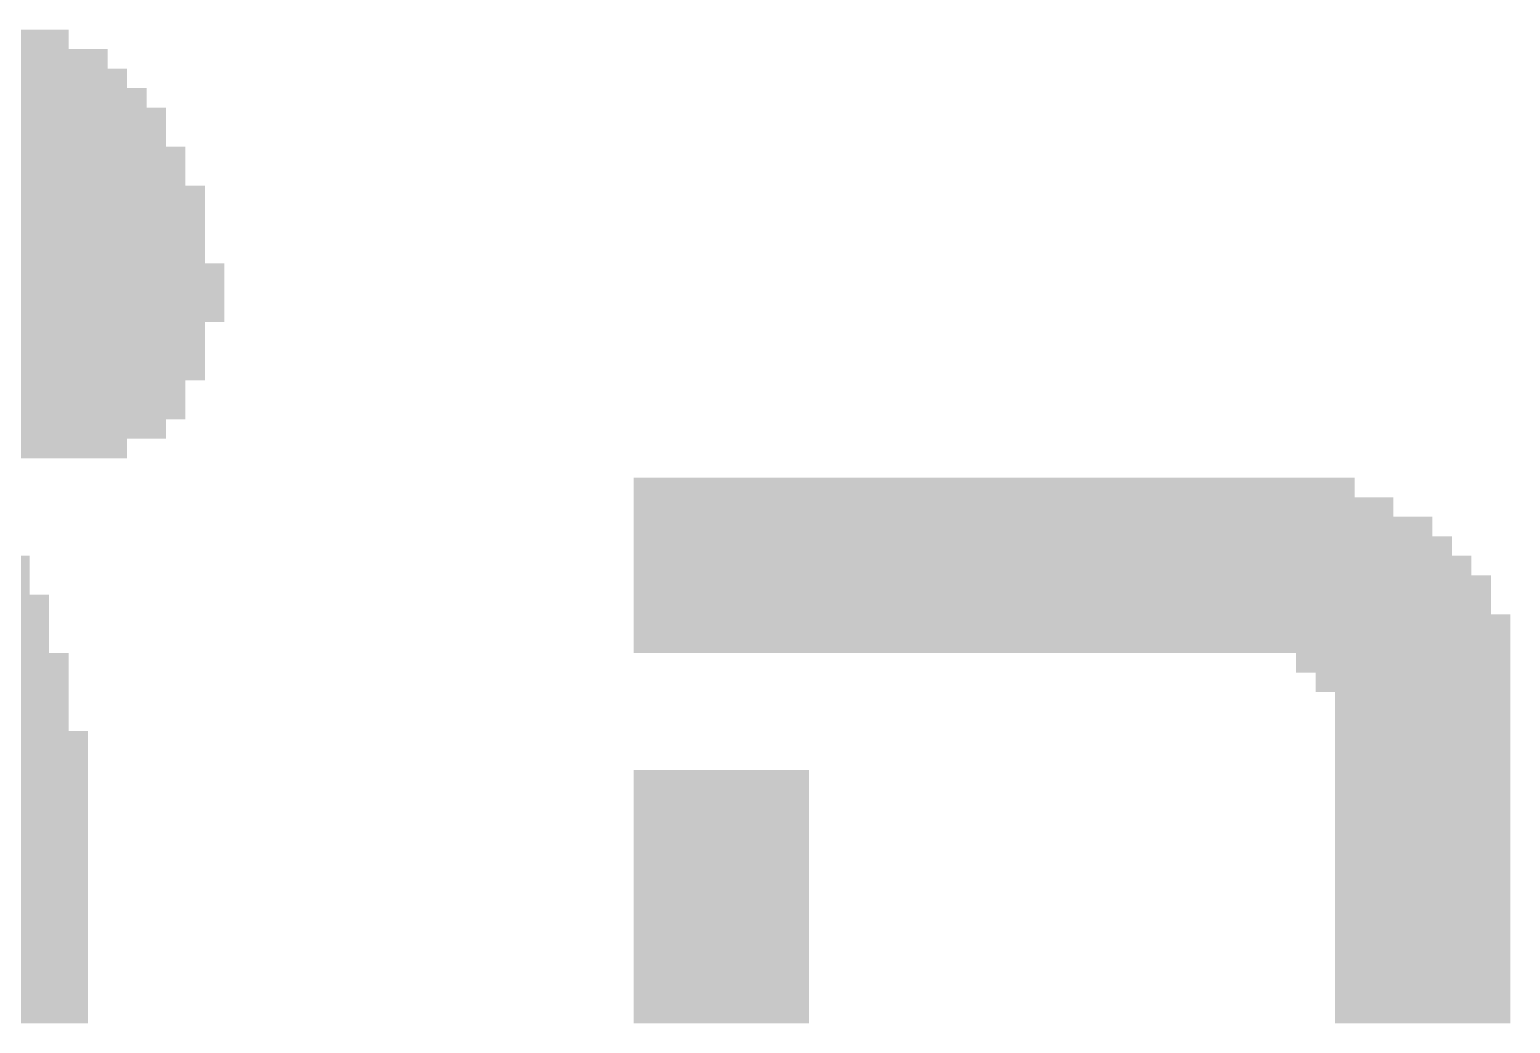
# Model space of a CAD drawing. Extents: x -36 to 36, y -94 to 86.
# Drawn here: x -31.048 to -29.118, y 82.99 to 84.285 of the extents above; entities that cross this region are included whole.
import ezdxf

# ---------------------------------------------------------------- set-up
doc = ezdxf.new("R2010")
doc.units = 0
doc.layers.add('21', color=253, linetype='CONTINUOUS')

# ---------------------------------------------------------------- blocks, each defined once
blk = doc.blocks.new('RECT')
blk.add_solid([(-0.5, -0.5), (0.5, -0.5), (-0.5, 0.5), (0.5, 0.5)])

msp = doc.modelspace()

# ---------------------------------------------------------------- block references
at = {"layer": '21', "xscale": 0.0254, "yscale": 0.0254}
for p in [(-31.0609, 84.2725), (-31.0355, 84.2725), (-31.0101, 84.2725), (-31.0609, 84.2471), (-31.0355, 84.2471), (-31.0101, 84.2471), (-30.9847, 84.2471), (-30.9593, 84.2471), (-31.0609, 84.2217), (-31.0355, 84.2217), (-31.0101, 84.2217), (-30.9847, 84.2217), (-30.9593, 84.2217), (-30.9339, 84.2217), (-31.0609, 84.1963), (-31.0355, 84.1963), (-31.0101, 84.1963), (-30.9847, 84.1963), (-30.9593, 84.1963), (-30.9339, 84.1963), (-30.9085, 84.1963), (-31.0609, 84.1709), (-31.0355, 84.1709), (-31.0101, 84.1709), (-30.9847, 84.1709), (-30.9593, 84.1709), (-30.9339, 84.1709), (-30.9085, 84.1709), (-30.8831, 84.1709), (-31.0609, 84.1455), (-31.0355, 84.1455), (-31.0101, 84.1455), (-30.9847, 84.1455), (-30.9593, 84.1455), (-30.9339, 84.1455), (-30.9085, 84.1455), (-30.8831, 84.1455), (-31.0609, 84.1201), (-31.0355, 84.1201), (-31.0101, 84.1201), (-30.9847, 84.1201), (-30.9593, 84.1201), (-30.9339, 84.1201), (-30.9085, 84.1201), (-30.8831, 84.1201), (-30.8577, 84.1201), (-31.0609, 84.0947), (-31.0355, 84.0947), (-31.0101, 84.0947), (-30.9847, 84.0947), (-30.9593, 84.0947), (-30.9339, 84.0947), (-30.9085, 84.0947), (-30.8831, 84.0947), (-30.8577, 84.0947), (-31.0609, 84.0693), (-31.0355, 84.0693), (-31.0101, 84.0693), (-30.9847, 84.0693), (-30.9593, 84.0693), (-30.9339, 84.0693), (-30.9085, 84.0693), (-30.8831, 84.0693), (-30.8577, 84.0693), (-30.8323, 84.0693), (-31.0609, 84.0439), (-31.0355, 84.0439), (-31.0101, 84.0439), (-30.9847, 84.0439), (-30.9593, 84.0439), (-30.9339, 84.0439), (-30.9085, 84.0439), (-30.8831, 84.0439), (-30.8577, 84.0439), (-30.8323, 84.0439), (-31.0609, 84.0185), (-31.0355, 84.0185), (-31.0101, 84.0185), (-30.9847, 84.0185), (-30.9593, 84.0185), (-30.9339, 84.0185), (-30.9085, 84.0185), (-30.8831, 84.0185), (-30.8577, 84.0185), (-30.8323, 84.0185), (-31.0609, 83.9931), (-31.0355, 83.9931), (-31.0101, 83.9931), (-30.9847, 83.9931), (-30.9593, 83.9931), (-30.9339, 83.9931), (-30.9085, 83.9931), (-30.8831, 83.9931), (-30.8577, 83.9931), (-30.8323, 83.9931), (-31.0609, 83.9677), (-31.0355, 83.9677), (-31.0101, 83.9677), (-30.9847, 83.9677), (-30.9593, 83.9677), (-30.9339, 83.9677), (-30.9085, 83.9677), (-30.8831, 83.9677), (-30.8577, 83.9677), (-30.8323, 83.9677), (-30.8069, 83.9677), (-31.0609, 83.9423), (-31.0355, 83.9423), (-31.0101, 83.9423), (-30.9847, 83.9423), (-30.9593, 83.9423), (-30.9339, 83.9423), (-30.9085, 83.9423), (-30.8831, 83.9423), (-30.8577, 83.9423), (-30.8323, 83.9423), (-30.8069, 83.9423), (-31.0609, 83.9169), (-31.0355, 83.9169), (-31.0101, 83.9169), (-30.9847, 83.9169), (-30.9593, 83.9169), (-30.9339, 83.9169), (-30.9085, 83.9169), (-30.8831, 83.9169), (-30.8577, 83.9169), (-30.8323, 83.9169), (-30.8069, 83.9169), (-31.0609, 83.8915), (-31.0355, 83.8915), (-31.0101, 83.8915), (-30.9847, 83.8915), (-30.9593, 83.8915), (-30.9339, 83.8915), (-30.9085, 83.8915), (-30.8831, 83.8915), (-30.8577, 83.8915), (-30.8323, 83.8915), (-31.0609, 83.8661), (-31.0355, 83.8661), (-31.0101, 83.8661), (-30.9847, 83.8661), (-30.9593, 83.8661), (-30.9339, 83.8661), (-30.9085, 83.8661), (-30.8831, 83.8661), (-30.8577, 83.8661), (-30.8323, 83.8661), (-31.0609, 83.8407), (-31.0355, 83.8407), (-31.0101, 83.8407), (-30.9847, 83.8407), (-30.9593, 83.8407), (-30.9339, 83.8407), (-30.9085, 83.8407), (-30.8831, 83.8407), (-30.8577, 83.8407), (-30.8323, 83.8407), (-31.0609, 83.8153), (-31.0355, 83.8153), (-31.0101, 83.8153), (-30.9847, 83.8153), (-30.9593, 83.8153), (-30.9339, 83.8153), (-30.9085, 83.8153), (-30.8831, 83.8153), (-30.8577, 83.8153), (-31.0609, 83.7899), (-31.0355, 83.7899), (-31.0101, 83.7899), (-30.9847, 83.7899), (-30.9593, 83.7899), (-30.9339, 83.7899), (-30.9085, 83.7899), (-30.8831, 83.7899), (-30.8577, 83.7899), (-31.0609, 83.7645), (-31.0355, 83.7645), (-31.0101, 83.7645), (-30.9847, 83.7645), (-30.9593, 83.7645), (-30.9339, 83.7645), (-30.9085, 83.7645), (-30.8831, 83.7645), (-31.0609, 83.7391), (-31.0355, 83.7391), (-31.0101, 83.7391), (-30.9847, 83.7391), (-30.9593, 83.7391), (-30.9339, 83.7391), (-30.2481, 83.6883), (-30.2227, 83.6883), (-30.1973, 83.6883), (-30.1719, 83.6883), (-30.1465, 83.6883), (-30.1211, 83.6883), (-30.0957, 83.6883), (-30.0703, 83.6883), (-30.0449, 83.6883), (-30.0195, 83.6883), (-29.9941, 83.6883), (-29.9687, 83.6883), (-29.9433, 83.6883), (-29.9179, 83.6883), (-29.8925, 83.6883), (-29.8671, 83.6883), (-29.8417, 83.6883), (-29.8163, 83.6883), (-29.7909, 83.6883), (-29.7655, 83.6883), (-29.7401, 83.6883), (-29.7147, 83.6883), (-29.6893, 83.6883), (-29.6639, 83.6883), (-29.6385, 83.6883), (-29.6131, 83.6883), (-29.5877, 83.6883), (-29.5623, 83.6883), (-29.5369, 83.6883), (-29.5115, 83.6883), (-29.4861, 83.6883), (-29.4607, 83.6883), (-29.4353, 83.6883), (-29.4099, 83.6883), (-29.3845, 83.6883), (-29.3591, 83.6883), (-29.3337, 83.6883), (-30.2481, 83.6629), (-30.2227, 83.6629), (-30.1973, 83.6629), (-30.1719, 83.6629), (-30.1465, 83.6629), (-30.1211, 83.6629), (-30.0957, 83.6629), (-30.0703, 83.6629), (-30.0449, 83.6629), (-30.0195, 83.6629), (-29.9941, 83.6629), (-29.9687, 83.6629), (-29.9433, 83.6629), (-29.9179, 83.6629), (-29.8925, 83.6629), (-29.8671, 83.6629), (-29.8417, 83.6629), (-29.8163, 83.6629), (-29.7909, 83.6629), (-29.7655, 83.6629), (-29.7401, 83.6629), (-29.7147, 83.6629), (-29.6893, 83.6629), (-29.6639, 83.6629), (-29.6385, 83.6629), (-29.6131, 83.6629), (-29.5877, 83.6629), (-29.5623, 83.6629), (-29.5369, 83.6629), (-29.5115, 83.6629), (-29.4861, 83.6629), (-29.4607, 83.6629), (-29.4353, 83.6629), (-29.4099, 83.6629), (-29.3845, 83.6629), (-29.3591, 83.6629), (-29.3337, 83.6629), (-29.3083, 83.6629), (-29.2829, 83.6629), (-30.2481, 83.6375), (-30.2227, 83.6375), (-30.1973, 83.6375), (-30.1719, 83.6375), (-30.1465, 83.6375), (-30.1211, 83.6375), (-30.0957, 83.6375), (-30.0703, 83.6375), (-30.0449, 83.6375), (-30.0195, 83.6375), (-29.9941, 83.6375), (-29.9687, 83.6375), (-29.9433, 83.6375), (-29.9179, 83.6375), (-29.8925, 83.6375), (-29.8671, 83.6375), (-29.8417, 83.6375), (-29.8163, 83.6375), (-29.7909, 83.6375), (-29.7655, 83.6375), (-29.7401, 83.6375), (-29.7147, 83.6375), (-29.6893, 83.6375), (-29.6639, 83.6375), (-29.6385, 83.6375), (-29.6131, 83.6375), (-29.5877, 83.6375), (-29.5623, 83.6375), (-29.5369, 83.6375), (-29.5115, 83.6375), (-29.4861, 83.6375), (-29.4607, 83.6375), (-29.4353, 83.6375), (-29.4099, 83.6375), (-29.3845, 83.6375), (-29.3591, 83.6375), (-29.3337, 83.6375), (-29.3083, 83.6375), (-29.2829, 83.6375), (-29.2575, 83.6375), (-29.2321, 83.6375), (-30.2481, 83.6121), (-30.2227, 83.6121), (-30.1973, 83.6121), (-30.1719, 83.6121), (-30.1465, 83.6121), (-30.1211, 83.6121), (-30.0957, 83.6121), (-30.0703, 83.6121), (-30.0449, 83.6121), (-30.0195, 83.6121), (-29.9941, 83.6121), (-29.9687, 83.6121), (-29.9433, 83.6121), (-29.9179, 83.6121), (-29.8925, 83.6121), (-29.8671, 83.6121), (-29.8417, 83.6121), (-29.8163, 83.6121), (-29.7909, 83.6121), (-29.7655, 83.6121), (-29.7401, 83.6121), (-29.7147, 83.6121), (-29.6893, 83.6121), (-29.6639, 83.6121), (-29.6385, 83.6121), (-29.6131, 83.6121), (-29.5877, 83.6121), (-29.5623, 83.6121), (-29.5369, 83.6121), (-29.5115, 83.6121), (-29.4861, 83.6121), (-29.4607, 83.6121), (-29.4353, 83.6121), (-29.4099, 83.6121), (-29.3845, 83.6121), (-29.3591, 83.6121), (-29.3337, 83.6121), (-29.3083, 83.6121), (-29.2829, 83.6121), (-29.2575, 83.6121), (-29.2321, 83.6121), (-29.2067, 83.6121), (-31.0609, 83.5867), (-30.2481, 83.5867), (-30.2227, 83.5867), (-30.1973, 83.5867), (-30.1719, 83.5867), (-30.1465, 83.5867), (-30.1211, 83.5867), (-30.0957, 83.5867), (-30.0703, 83.5867), (-30.0449, 83.5867), (-30.0195, 83.5867), (-29.9941, 83.5867), (-29.9687, 83.5867), (-29.9433, 83.5867), (-29.9179, 83.5867), (-29.8925, 83.5867), (-29.8671, 83.5867), (-29.8417, 83.5867), (-29.8163, 83.5867), (-29.7909, 83.5867), (-29.7655, 83.5867), (-29.7401, 83.5867), (-29.7147, 83.5867), (-29.6893, 83.5867), (-29.6639, 83.5867), (-29.6385, 83.5867), (-29.6131, 83.5867), (-29.5877, 83.5867), (-29.5623, 83.5867), (-29.5369, 83.5867), (-29.5115, 83.5867), (-29.4861, 83.5867), (-29.4607, 83.5867), (-29.4353, 83.5867), (-29.4099, 83.5867), (-29.3845, 83.5867), (-29.3591, 83.5867), (-29.3337, 83.5867), (-29.3083, 83.5867), (-29.2829, 83.5867), (-29.2575, 83.5867), (-29.2321, 83.5867), (-29.2067, 83.5867), (-29.1813, 83.5867), (-31.0609, 83.5613), (-30.2481, 83.5613), (-30.2227, 83.5613), (-30.1973, 83.5613), (-30.1719, 83.5613), (-30.1465, 83.5613), (-30.1211, 83.5613), (-30.0957, 83.5613), (-30.0703, 83.5613), (-30.0449, 83.5613), (-30.0195, 83.5613), (-29.9941, 83.5613), (-29.9687, 83.5613), (-29.9433, 83.5613), (-29.9179, 83.5613), (-29.8925, 83.5613), (-29.8671, 83.5613), (-29.8417, 83.5613), (-29.8163, 83.5613), (-29.7909, 83.5613), (-29.7655, 83.5613), (-29.7401, 83.5613), (-29.7147, 83.5613), (-29.6893, 83.5613), (-29.6639, 83.5613), (-29.6385, 83.5613), (-29.6131, 83.5613), (-29.5877, 83.5613), (-29.5623, 83.5613), (-29.5369, 83.5613), (-29.5115, 83.5613), (-29.4861, 83.5613), (-29.4607, 83.5613), (-29.4353, 83.5613), (-29.4099, 83.5613), (-29.3845, 83.5613), (-29.3591, 83.5613), (-29.3337, 83.5613), (-29.3083, 83.5613), (-29.2829, 83.5613), (-29.2575, 83.5613), (-29.2321, 83.5613), (-29.2067, 83.5613), (-29.1813, 83.5613), (-29.1559, 83.5613), (-31.0609, 83.5359), (-31.0355, 83.5359), (-30.2481, 83.5359), (-30.2227, 83.5359), (-30.1973, 83.5359), (-30.1719, 83.5359), (-30.1465, 83.5359), (-30.1211, 83.5359), (-30.0957, 83.5359), (-30.0703, 83.5359), (-30.0449, 83.5359), (-30.0195, 83.5359), (-29.9941, 83.5359), (-29.9687, 83.5359), (-29.9433, 83.5359), (-29.9179, 83.5359), (-29.8925, 83.5359), (-29.8671, 83.5359), (-29.8417, 83.5359), (-29.8163, 83.5359), (-29.7909, 83.5359), (-29.7655, 83.5359), (-29.7401, 83.5359), (-29.7147, 83.5359), (-29.6893, 83.5359), (-29.6639, 83.5359), (-29.6385, 83.5359), (-29.6131, 83.5359), (-29.5877, 83.5359), (-29.5623, 83.5359), (-29.5369, 83.5359), (-29.5115, 83.5359), (-29.4861, 83.5359), (-29.4607, 83.5359), (-29.4353, 83.5359), (-29.4099, 83.5359), (-29.3845, 83.5359), (-29.3591, 83.5359), (-29.3337, 83.5359), (-29.3083, 83.5359), (-29.2829, 83.5359), (-29.2575, 83.5359), (-29.2321, 83.5359), (-29.2067, 83.5359), (-29.1813, 83.5359), (-29.1559, 83.5359), (-31.0609, 83.5105), (-31.0355, 83.5105), (-30.2481, 83.5105), (-30.2227, 83.5105), (-30.1973, 83.5105), (-30.1719, 83.5105), (-30.1465, 83.5105), (-30.1211, 83.5105), (-30.0957, 83.5105), (-30.0703, 83.5105), (-30.0449, 83.5105), (-30.0195, 83.5105), (-29.9941, 83.5105), (-29.9687, 83.5105), (-29.9433, 83.5105), (-29.9179, 83.5105), (-29.8925, 83.5105), (-29.8671, 83.5105), (-29.8417, 83.5105), (-29.8163, 83.5105), (-29.7909, 83.5105), (-29.7655, 83.5105), (-29.7401, 83.5105), (-29.7147, 83.5105), (-29.6893, 83.5105), (-29.6639, 83.5105), (-29.6385, 83.5105), (-29.6131, 83.5105), (-29.5877, 83.5105), (-29.5623, 83.5105), (-29.5369, 83.5105), (-29.5115, 83.5105), (-29.4861, 83.5105), (-29.4607, 83.5105), (-29.4353, 83.5105), (-29.4099, 83.5105), (-29.3845, 83.5105), (-29.3591, 83.5105), (-29.3337, 83.5105), (-29.3083, 83.5105), (-29.2829, 83.5105), (-29.2575, 83.5105), (-29.2321, 83.5105), (-29.2067, 83.5105), (-29.1813, 83.5105), (-29.1559, 83.5105), (-29.1305, 83.5105), (-31.0609, 83.4851), (-31.0355, 83.4851), (-30.2481, 83.4851), (-30.2227, 83.4851), (-30.1973, 83.4851), (-30.1719, 83.4851), (-30.1465, 83.4851), (-30.1211, 83.4851), (-30.0957, 83.4851), (-30.0703, 83.4851), (-30.0449, 83.4851), (-30.0195, 83.4851), (-29.9941, 83.4851), (-29.9687, 83.4851), (-29.9433, 83.4851), (-29.9179, 83.4851), (-29.8925, 83.4851), (-29.8671, 83.4851), (-29.8417, 83.4851), (-29.8163, 83.4851), (-29.7909, 83.4851), (-29.7655, 83.4851), (-29.7401, 83.4851), (-29.7147, 83.4851), (-29.6893, 83.4851), (-29.6639, 83.4851), (-29.6385, 83.4851), (-29.6131, 83.4851), (-29.5877, 83.4851), (-29.5623, 83.4851), (-29.5369, 83.4851), (-29.5115, 83.4851), (-29.4861, 83.4851), (-29.4607, 83.4851), (-29.4353, 83.4851), (-29.4099, 83.4851), (-29.3845, 83.4851), (-29.3591, 83.4851), (-29.3337, 83.4851), (-29.3083, 83.4851), (-29.2829, 83.4851), (-29.2575, 83.4851), (-29.2321, 83.4851), (-29.2067, 83.4851), (-29.1813, 83.4851), (-29.1559, 83.4851), (-29.1305, 83.4851), (-31.0609, 83.4597), (-31.0355, 83.4597), (-31.0101, 83.4597), (-29.3845, 83.4597), (-29.3591, 83.4597), (-29.3337, 83.4597), (-29.3083, 83.4597), (-29.2829, 83.4597), (-29.2575, 83.4597), (-29.2321, 83.4597), (-29.2067, 83.4597), (-29.1813, 83.4597), (-29.1559, 83.4597), (-29.1305, 83.4597), (-31.0609, 83.4343), (-31.0355, 83.4343), (-31.0101, 83.4343), (-29.3591, 83.4343), (-29.3337, 83.4343), (-29.3083, 83.4343), (-29.2829, 83.4343), (-29.2575, 83.4343), (-29.2321, 83.4343), (-29.2067, 83.4343), (-29.1813, 83.4343), (-29.1559, 83.4343), (-29.1305, 83.4343), (-31.0609, 83.4089), (-31.0355, 83.4089), (-31.0101, 83.4089), (-29.3337, 83.4089), (-29.3083, 83.4089), (-29.2829, 83.4089), (-29.2575, 83.4089), (-29.2321, 83.4089), (-29.2067, 83.4089), (-29.1813, 83.4089), (-29.1559, 83.4089), (-29.1305, 83.4089), (-31.0609, 83.3835), (-31.0355, 83.3835), (-31.0101, 83.3835), (-29.3337, 83.3835), (-29.3083, 83.3835), (-29.2829, 83.3835), (-29.2575, 83.3835), (-29.2321, 83.3835), (-29.2067, 83.3835), (-29.1813, 83.3835), (-29.1559, 83.3835), (-29.1305, 83.3835), (-31.0609, 83.3581), (-31.0355, 83.3581), (-31.0101, 83.3581), (-30.9847, 83.3581), (-29.3337, 83.3581), (-29.3083, 83.3581), (-29.2829, 83.3581), (-29.2575, 83.3581), (-29.2321, 83.3581), (-29.2067, 83.3581), (-29.1813, 83.3581), (-29.1559, 83.3581), (-29.1305, 83.3581), (-31.0609, 83.3327), (-31.0355, 83.3327), (-31.0101, 83.3327), (-30.9847, 83.3327), (-29.3337, 83.3327), (-29.3083, 83.3327), (-29.2829, 83.3327), (-29.2575, 83.3327), (-29.2321, 83.3327), (-29.2067, 83.3327), (-29.1813, 83.3327), (-29.1559, 83.3327), (-29.1305, 83.3327), (-31.0609, 83.3073), (-31.0355, 83.3073), (-31.0101, 83.3073), (-30.9847, 83.3073), (-30.2481, 83.3073), (-30.2227, 83.3073), (-30.1973, 83.3073), (-30.1719, 83.3073), (-30.1465, 83.3073), (-30.1211, 83.3073), (-30.0957, 83.3073), (-30.0703, 83.3073), (-30.0449, 83.3073), (-29.3337, 83.3073), (-29.3083, 83.3073), (-29.2829, 83.3073), (-29.2575, 83.3073), (-29.2321, 83.3073), (-29.2067, 83.3073), (-29.1813, 83.3073), (-29.1559, 83.3073), (-29.1305, 83.3073), (-31.0609, 83.2819), (-31.0355, 83.2819), (-31.0101, 83.2819), (-30.9847, 83.2819), (-30.2481, 83.2819), (-30.2227, 83.2819), (-30.1973, 83.2819), (-30.1719, 83.2819), (-30.1465, 83.2819), (-30.1211, 83.2819), (-30.0957, 83.2819), (-30.0703, 83.2819), (-30.0449, 83.2819), (-29.3337, 83.2819), (-29.3083, 83.2819), (-29.2829, 83.2819), (-29.2575, 83.2819), (-29.2321, 83.2819), (-29.2067, 83.2819), (-29.1813, 83.2819), (-29.1559, 83.2819), (-29.1305, 83.2819), (-31.0609, 83.2565), (-31.0355, 83.2565), (-31.0101, 83.2565), (-30.9847, 83.2565), (-30.2481, 83.2565), (-30.2227, 83.2565), (-30.1973, 83.2565), (-30.1719, 83.2565), (-30.1465, 83.2565), (-30.1211, 83.2565), (-30.0957, 83.2565), (-30.0703, 83.2565), (-30.0449, 83.2565), (-29.3337, 83.2565), (-29.3083, 83.2565), (-29.2829, 83.2565), (-29.2575, 83.2565), (-29.2321, 83.2565), (-29.2067, 83.2565), (-29.1813, 83.2565), (-29.1559, 83.2565), (-29.1305, 83.2565), (-31.0609, 83.2311), (-31.0355, 83.2311), (-31.0101, 83.2311), (-30.9847, 83.2311), (-30.2481, 83.2311), (-30.2227, 83.2311), (-30.1973, 83.2311), (-30.1719, 83.2311), (-30.1465, 83.2311), (-30.1211, 83.2311), (-30.0957, 83.2311), (-30.0703, 83.2311), (-30.0449, 83.2311), (-29.3337, 83.2311), (-29.3083, 83.2311), (-29.2829, 83.2311), (-29.2575, 83.2311), (-29.2321, 83.2311), (-29.2067, 83.2311), (-29.1813, 83.2311), (-29.1559, 83.2311), (-29.1305, 83.2311), (-31.0609, 83.2057), (-31.0355, 83.2057), (-31.0101, 83.2057), (-30.9847, 83.2057), (-30.2481, 83.2057), (-30.2227, 83.2057), (-30.1973, 83.2057), (-30.1719, 83.2057), (-30.1465, 83.2057), (-30.1211, 83.2057), (-30.0957, 83.2057), (-30.0703, 83.2057), (-30.0449, 83.2057), (-29.3337, 83.2057), (-29.3083, 83.2057), (-29.2829, 83.2057), (-29.2575, 83.2057), (-29.2321, 83.2057), (-29.2067, 83.2057), (-29.1813, 83.2057), (-29.1559, 83.2057), (-29.1305, 83.2057), (-31.0609, 83.1803), (-31.0355, 83.1803), (-31.0101, 83.1803), (-30.9847, 83.1803), (-30.2481, 83.1803), (-30.2227, 83.1803), (-30.1973, 83.1803), (-30.1719, 83.1803), (-30.1465, 83.1803), (-30.1211, 83.1803), (-30.0957, 83.1803), (-30.0703, 83.1803), (-30.0449, 83.1803), (-29.3337, 83.1803), (-29.3083, 83.1803), (-29.2829, 83.1803), (-29.2575, 83.1803), (-29.2321, 83.1803), (-29.2067, 83.1803), (-29.1813, 83.1803), (-29.1559, 83.1803), (-29.1305, 83.1803), (-31.0609, 83.1549), (-31.0355, 83.1549), (-31.0101, 83.1549), (-30.9847, 83.1549), (-30.2481, 83.1549), (-30.2227, 83.1549), (-30.1973, 83.1549), (-30.1719, 83.1549), (-30.1465, 83.1549), (-30.1211, 83.1549), (-30.0957, 83.1549), (-30.0703, 83.1549), (-30.0449, 83.1549), (-29.3337, 83.1549), (-29.3083, 83.1549), (-29.2829, 83.1549), (-29.2575, 83.1549), (-29.2321, 83.1549), (-29.2067, 83.1549), (-29.1813, 83.1549), (-29.1559, 83.1549), (-29.1305, 83.1549), (-31.0609, 83.1295), (-31.0355, 83.1295), (-31.0101, 83.1295), (-30.9847, 83.1295), (-30.2481, 83.1295), (-30.2227, 83.1295), (-30.1973, 83.1295), (-30.1719, 83.1295), (-30.1465, 83.1295), (-30.1211, 83.1295), (-30.0957, 83.1295), (-30.0703, 83.1295), (-30.0449, 83.1295), (-29.3337, 83.1295), (-29.3083, 83.1295), (-29.2829, 83.1295), (-29.2575, 83.1295), (-29.2321, 83.1295), (-29.2067, 83.1295), (-29.1813, 83.1295), (-29.1559, 83.1295), (-29.1305, 83.1295), (-31.0609, 83.1041), (-31.0355, 83.1041), (-31.0101, 83.1041), (-30.9847, 83.1041), (-30.2481, 83.1041), (-30.2227, 83.1041), (-30.1973, 83.1041), (-30.1719, 83.1041), (-30.1465, 83.1041), (-30.1211, 83.1041), (-30.0957, 83.1041), (-30.0703, 83.1041), (-30.0449, 83.1041), (-29.3337, 83.1041), (-29.3083, 83.1041), (-29.2829, 83.1041), (-29.2575, 83.1041), (-29.2321, 83.1041), (-29.2067, 83.1041), (-29.1813, 83.1041), (-29.1559, 83.1041), (-29.1305, 83.1041), (-31.0609, 83.0787), (-31.0355, 83.0787), (-31.0101, 83.0787), (-30.9847, 83.0787), (-30.2481, 83.0787), (-30.2227, 83.0787), (-30.1973, 83.0787), (-30.1719, 83.0787), (-30.1465, 83.0787), (-30.1211, 83.0787), (-30.0957, 83.0787), (-30.0703, 83.0787), (-30.0449, 83.0787), (-29.3337, 83.0787), (-29.3083, 83.0787), (-29.2829, 83.0787), (-29.2575, 83.0787), (-29.2321, 83.0787), (-29.2067, 83.0787), (-29.1813, 83.0787), (-29.1559, 83.0787), (-29.1305, 83.0787), (-31.0609, 83.0533), (-31.0355, 83.0533), (-31.0101, 83.0533), (-30.9847, 83.0533), (-30.2481, 83.0533), (-30.2227, 83.0533), (-30.1973, 83.0533), (-30.1719, 83.0533), (-30.1465, 83.0533), (-30.1211, 83.0533), (-30.0957, 83.0533), (-30.0703, 83.0533), (-30.0449, 83.0533), (-29.3337, 83.0533), (-29.3083, 83.0533), (-29.2829, 83.0533), (-29.2575, 83.0533), (-29.2321, 83.0533), (-29.2067, 83.0533), (-29.1813, 83.0533), (-29.1559, 83.0533), (-29.1305, 83.0533), (-31.0609, 83.0279), (-31.0355, 83.0279), (-31.0101, 83.0279), (-30.9847, 83.0279), (-30.2481, 83.0279), (-30.2227, 83.0279), (-30.1973, 83.0279), (-30.1719, 83.0279), (-30.1465, 83.0279), (-30.1211, 83.0279), (-30.0957, 83.0279), (-30.0703, 83.0279), (-30.0449, 83.0279), (-29.3337, 83.0279), (-29.3083, 83.0279), (-29.2829, 83.0279), (-29.2575, 83.0279), (-29.2321, 83.0279), (-29.2067, 83.0279), (-29.1813, 83.0279), (-29.1559, 83.0279), (-29.1305, 83.0279), (-31.0609, 83.0025), (-31.0355, 83.0025), (-31.0101, 83.0025), (-30.9847, 83.0025), (-30.2481, 83.0025), (-30.2227, 83.0025), (-30.1973, 83.0025), (-30.1719, 83.0025), (-30.1465, 83.0025), (-30.1211, 83.0025), (-30.0957, 83.0025), (-30.0703, 83.0025), (-30.0449, 83.0025), (-29.3337, 83.0025), (-29.3083, 83.0025), (-29.2829, 83.0025), (-29.2575, 83.0025), (-29.2321, 83.0025), (-29.2067, 83.0025), (-29.1813, 83.0025), (-29.1559, 83.0025), (-29.1305, 83.0025)]:
    msp.add_blockref('RECT', p, dxfattribs=at)

doc.saveas('drawing.dxf')
